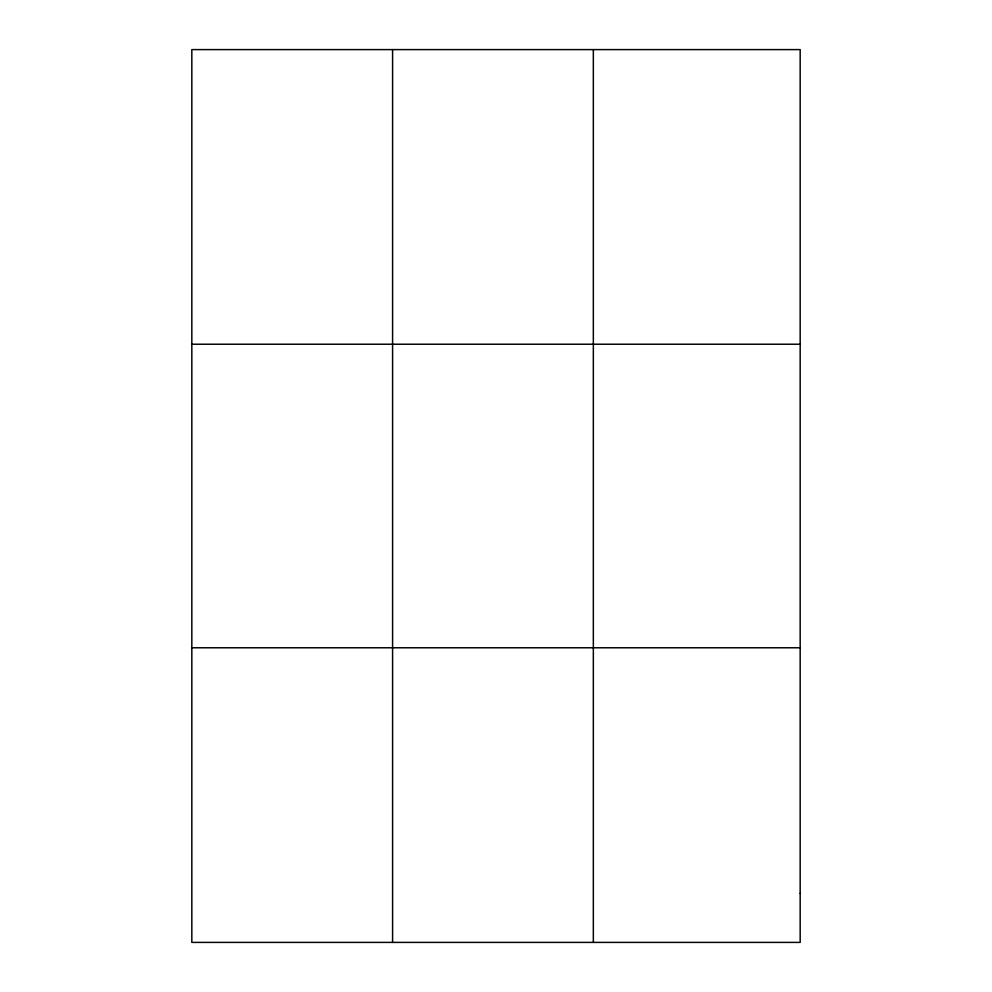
<?xml version="1.0" encoding="UTF-8"?>
<svg xmlns="http://www.w3.org/2000/svg" width="992" height="992" viewBox="0 0 992 992"><rect width="100%" height="100%" fill="white"/><g stroke="black" fill="none" stroke-linecap="round" stroke-linejoin="round"><path stroke-width="1.49" d="M392.584 942.4L392.584 49.6M593.34 942.4L593.34 49.6M191.828 344.224L800.172 344.224M191.828 647.776L800.172 647.776M800.172 893.296L800.172 942.4L191.828 942.4L191.828 49.6L800.172 49.6L800.172 893.296"/></g></svg>
